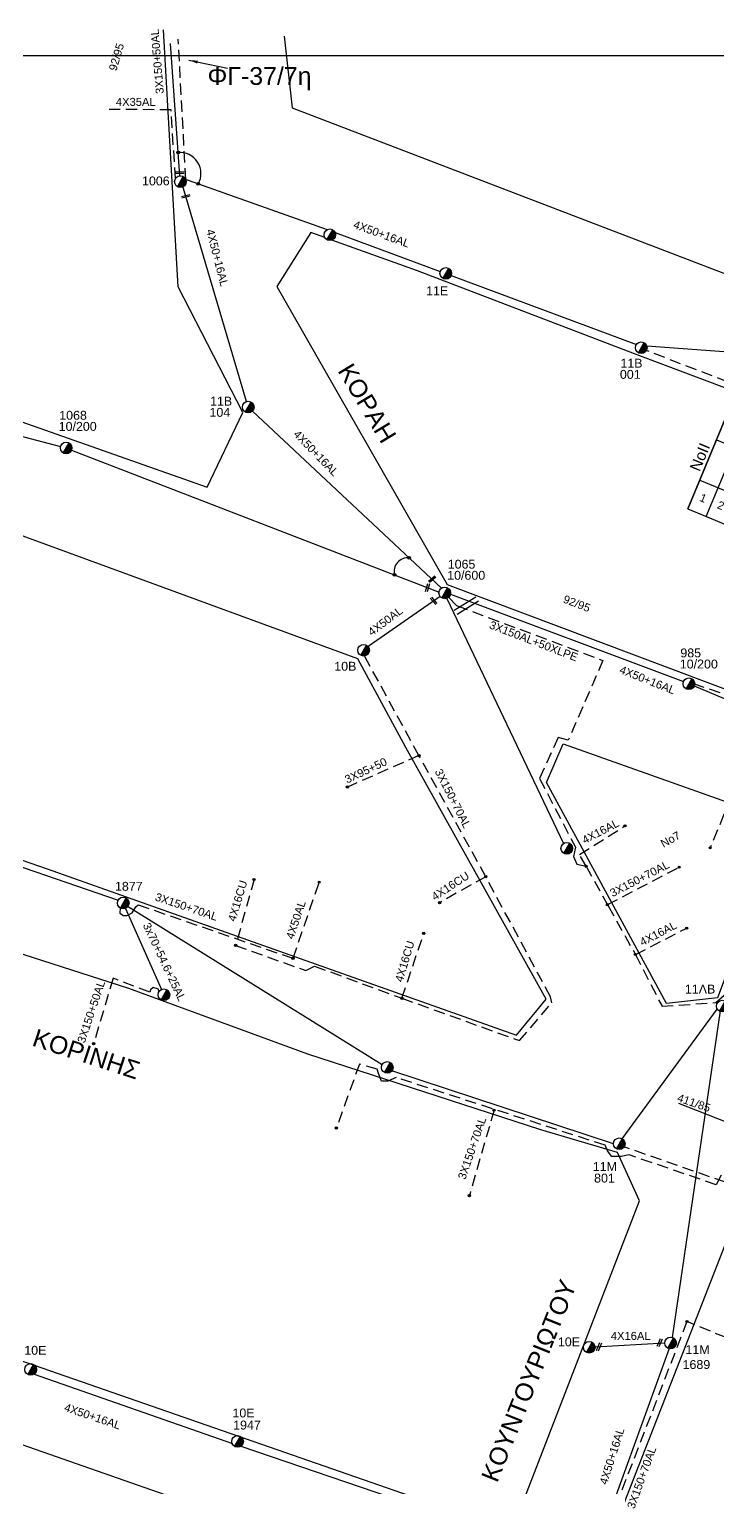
# Model space of a CAD drawing. Header units: millimetres. Extents: x 751 to 1825, y 360 to 872.
# Drawn here: x 1372.9 to 1450.3, y 695.4 to 859.5 of the extents above; entities that cross this region are included whole.
import ezdxf
from ezdxf.enums import TextEntityAlignment as Align

# ---------------------------------------------------------------- set-up
doc = ezdxf.new("R2010")
doc.units = ezdxf.units.MM
doc.linetypes.add('DASHED', pattern=[19.05, 12.7, -6.35])
for name, color, linetype in [('Άγνωστα', 7, 'Continuous'), ('Ασφαλειοκιβώτια Χ.Τ 9 αναχωρήσεων', 7, 'Continuous'), ('Γέφυρες Εναέριου Δικτύου', 7, 'Continuous'), ('Γυμνά εναέρια ΧΤ (3Φ)   4x16AL', 7, 'Continuous'), ('Γυμνά εναέρια ΧΤ (3Φ)   4x35AL', 7, 'Continuous'), ('Γυμνά εναέρια ΧΤ και ΦΟΠ (3Φ)   4x50+16AL', 7, 'Continuous'), ('Επιγραφές - Σχήματα', 7, 'Continuous'), ('Καλώδια ΧΤ   3x150+50AL', 7, 'DASHED'), ('Καλώδια ΧΤ   3x150AL+50XLPE', 7, 'DASHED'), ('Καλώδια ΧΤ   3x95+50CU', 7, 'DASHED'), ('Μηχανική τομή', 7, 'Continuous'), ('Στύλος ΦΜ', 7, 'Continuous'), ('Στύλος ΦΜ @ 1', 7, 'Continuous'), ('Συνδέσεις', 7, 'Continuous'), ('Συνεστραμμένα ΧΤ   3x70+54.6+25 AL', 7, 'SYN_LINE'), ('Τομή', 7, 'Continuous'), ('Υπόβαθρο ΔΕΗ', 7, 'Continuous'), ('Υπόγεια καλώδια Δικτύου ΧΤ και Παρ. ΧΤ - 3X150+70 AL', 7, 'DASHED'), ('Υπόγεια καλώδια Παροχών ΧΤ   4x16AL', 7, 'DASHED'), ('Υπόγεια καλώδια Παροχών ΧΤ   4x16CU', 7, 'DASHED'), ('Υπόγεια καλώδια Παροχών ΧΤ   4x50AL', 7, 'DASHED')]:
    doc.layers.add(name, color=color, linetype=linetype)
doc.styles.get("Standard").update_dxf_attribs({"font": 'ARIAL.TTF'})
doc.linetypes.add('SYN_LINE', pattern='A,0.5,-0.0001,["/\\/\\/\\/",Standard,S=0.1,R=0,X=0,Y=-0.05],-0.25', length=0.7501)
doc.dimstyles.new('ISO-25', dxfattribs={"dimtxt": 2.5, "dimasz": 2.5, "dimexe": 1.25, "dimexo": 0.625, "dimtad": 1, "dimtxsty": 'Standard', "dimcen": 2.5, "dimadec": 0, "dimazin": 0, "dimtfac": 1, "dimtmove": 0, "dimatfit": 3, "dimfxl": 1, "dimarcsym": 0})

# ---------------------------------------------------------------- blocks, each defined once
blk = doc.blocks.new('ΥΠΑΡΧΩΝ ΤΣΙΜΕΝΤΕΝΙΟΣ ΣΤΥΛΟΣ')
at = {"layer": 'Στύλος ΦΜ'}
blk.add_hatch(color=256, dxfattribs=at).paths.add_polyline_path([(-1.29, -2.28, 0.574793), (2.62, 0, 0.268822), (1.3, 2.27)])
blk.add_line((-1.29, -2.28), (1.3, 2.27), dxfattribs=at)
blk.add_circle((0, 0), 2.62, dxfattribs=at)
at = {"layer": 'Στύλος ΦΜ', "flags": 4}
for tag, p in [('ΤΥΠΟΣ', (-4.91, 3.03)), ('ΑΡΙΘΜΟΣ', (-4.68, 8.05))]:
    blk.add_attdef(tag, p, '', height=4, dxfattribs=at)
blk = doc.blocks.new('ΜΗΧΑΝΙΚΗ ΤΟΜΗ')
at = {"layer": 'Μηχανική τομή', "ltscale": 40}
for p, q in [((-1.89, 0.78), (1.89, 0.78)), ((1.89, 0), (-1.89, 0))]:
    blk.add_line(p, q, dxfattribs=at)
blk = doc.blocks.new('_ΣΥΝΔΕΣΗ')
at = {"layer": 'Συνδέσεις', "linetype": 'SYN_LINE', "ltscale": 40}
blk.add_hatch(color=256, dxfattribs=at).paths.add_polyline_path([(0.5, -0.01, 1), (-0.5, -0.01, 1)])
at = {"layer": 'Συνδέσεις'}
blk.add_circle((0, -0.01), 0.5, dxfattribs=at)
blk = doc.blocks.new('ΤΟΜΗ')
at = {"layer": 'Τομή', "ltscale": 40}
for p, q in [((-5.68, 0), (5.68, 0)), ((5.68, -2.33), (-5.68, -2.33))]:
    blk.add_line(p, q, dxfattribs=at)
blk = doc.blocks.new('ΑΣΦΑΛΕΙΟΚΙΒΩΤΙΟ ΥΠΟΣΤΑΘΜΟΥ 9 ΑΝΑΧΩΡΗΣΕΩΝ')
at = {"layer": 'Ασφαλειοκιβώτια Χ.Τ 9 αναχωρήσεων', "ltscale": 40}
for p, q in [((-23.8, 40.36), (24.02, 40.36)), ((-9.72, 40.36), (-9.72, -40.64)), ((9.94, 40.36), (9.94, -40.64)), ((-23.8, 31.36), (24.02, 31.36)), ((-23.8, 22.36), (24.02, 22.36)), ((-23.8, 13.36), (24.02, 13.36)), ((-23.8, 4.36), (24.02, 4.36)), ((-23.8, -4.64), (24.02, -4.64)), ((-23.8, -13.64), (24.02, -13.64)), ((-23.8, -22.64), (24.02, -22.64)), ((-23.8, -31.64), (24.02, -31.64))]:
    blk.add_line(p, q, dxfattribs=at)
at = {"layer": 'Ασφαλειοκιβώτια Χ.Τ 9 αναχωρήσεων'}
blk.add_lwpolyline([(-23.8, -40.64), (24.02, -40.64), (24.02, 40.36), (-23.8, 40.36)], close=True, dxfattribs=at)
for s, p in [('1', (-18.45, 37.24)), ('2', (-18.45, 28.67)), ('3', (-18.45, 19.6)), ('4', (-18.45, 10.58)), ('5', (-18.45, 1.57)), ('6', (-18.45, -7.57)), ('7', (-18.45, -15.81)), ('8', (-18.45, -25.5)), ('9', (-18.45, -34.19))]:
    blk.add_text(s, height=3.6, rotation=270, dxfattribs=at).set_placement(p)
at = {"layer": 'Ασφαλειοκιβώτια Χ.Τ 9 αναχωρήσεων', "ltscale": 40}
for tag, height, p in [('ΟΝΟΜΑ', 5, (-0.16, 44.31)), ('ΚΕΙΜΕΝΟ 1', 2, (17.06, 35.59)), ('ΚΕΙΜΕΝΟ 2', 2, (17.06, 26.88)), ('ΚΕΙΜΕΝΟ 3', 2, (17.06, 17.69)), ('ΚΕΙΜΕΝΟ 4', 2, (17.06, 8.71)), ('ΚΕΙΜΕΝΟ 5', 2, (17.06, -0.13)), ('ΚΕΙΜΕΝΟ 6', 2, (17.06, -9.05)), ('ΚΕΙΜΕΝΟ 7', 2, (17.06, -18.13)), ('ΚΕΙΜΕΝΟ 8', 2, (17.06, -26.85)), ('ΚΕΙΜΕΝΟ 9', 2, (17.06, -35.99)), ('ΣΧ', 2, (-0.1, -42.64))]:
    blk.add_attdef(tag, text='', height=height, dxfattribs=at).set_placement(p, align=Align.MIDDLE_CENTER)

msp = doc.modelspace()

# ---------------------------------------------------------------- linework, layer by layer
at = {"layer": 'Άγνωστα', "color": 133, "linetype": 'DASHED', "ltscale": 0.1}
msp.add_lwpolyline([(1447.54, 785.87), (1469.75, 778.29), (1472.95, 786.94), (1478.89, 784.74)], dxfattribs=at)
at = {"layer": 'Άγνωστα', "color": 5, "linetype": 'DASHED', "lineweight": -2, "ltscale": 0.1}
msp.add_lwpolyline([(1454.07, 728.95), (1450.7, 730.57), (1450.12, 729.48), (1440.34, 732.83), (1439.43, 732.67), (1438.4, 732.67), (1437.9, 733.28), (1437.65, 733.92), (1414.14, 741.54), (1413.2, 741.13), (1412.48, 741.13), (1412.15, 742.01), (1412.15, 742.01), (1412.01, 742.47), (1410.01, 743.06), (1407.42, 735.86)], dxfattribs=at)
at = {"layer": 'Άγνωστα', "color": 5, "linetype": 'Continuous', "lineweight": -2, "ltscale": 0.1}
msp.add_lwpolyline([(1438.57, 734.09), (1413.67, 742.29)], dxfattribs=at)
at = {"layer": 'Γέφυρες Εναέριου Δικτύου', "ltscale": 0.1}
for centre, radius, start, end in [((1389.82, 843.22), 2.37, 330.6116, 94.7072), ((1415.48, 798.44), 1.57, 85.4593, 193.2754)]:
    msp.add_arc(centre, radius, start, end, dxfattribs=at)
at = {"layer": 'Γυμνά εναέρια ΧΤ (3Φ)   4x16AL', "color": 2, "lineweight": -2, "ltscale": 0.1}
msp.add_lwpolyline([(1444.34, 711.68), (1436.51, 711.23)], dxfattribs=at)
at = {"layer": 'Γυμνά εναέρια ΧΤ (3Φ)   4x35AL', "color": 85, "linetype": 'DASHED', "ltscale": 0.1}
msp.add_lwpolyline([(1389.33, 842.65), (1388.82, 850.39), (1381.85, 850.43)], dxfattribs=at)
at = {"layer": 'Γυμνά εναέρια ΧΤ και ΦΟΠ (3Φ)   4x50+16AL', "color": 85, "ltscale": 0.1}
for points in [[(1397.32, 817.58), (1390, 842.28)], [(1336.28, 823.09), (1376.4, 812.52)], [(1419.25, 796.6), (1397.98, 816.5)], [(1377.64, 812.11), (1418.96, 796.15)]]:
    msp.add_lwpolyline(points, dxfattribs=at)
at = {"layer": 'Γυμνά εναέρια ΧΤ και ΦΟΠ (3Φ)   4x50+16AL', "color": 173, "linetype": 'Continuous', "ltscale": 0.1}
for points in [[(1390.11, 842.69), (1406.38, 836.91)], [(1407.29, 836.58), (1419.1, 832.22)], [(1420.33, 831.77), (1441.15, 823.99)], [(1442.32, 823.83), (1476.5, 821.33)]]:
    msp.add_lwpolyline(points, dxfattribs=at)
at = {"layer": 'Γυμνά εναέρια ΧΤ και ΦΟΠ (3Φ)   4x50+16AL', "color": 133, "linetype": 'Continuous', "ltscale": 0.1}
for points in [[(1420.24, 795.91), (1446.45, 786.08)], [(1419.83, 795.43), (1432.97, 767.87)], [(1447.66, 785.58), (1468.61, 776.76)]]:
    msp.add_lwpolyline(points, dxfattribs=at)
at = {"layer": 'Γυμνά εναέρια ΧΤ και ΦΟΠ (3Φ)   4x50+16AL', "color": 5, "linetype": 'Continuous', "ltscale": 0.1}
msp.add_lwpolyline([(1354.73, 771.15), (1382.88, 761.48)], dxfattribs=at)
at = {"layer": 'Γυμνά εναέρια ΧΤ και ΦΟΠ (3Φ)   4x50+16AL', "color": 2, "ltscale": 0.1}
for points in [[(1439.55, 734.66), (1450.25, 749.23)], [(1450.59, 749.04), (1445.18, 712.31)]]:
    msp.add_lwpolyline(points, dxfattribs=at)
at = {"layer": 'Γυμνά εναέρια ΧΤ και ΦΟΠ (3Φ)   4x50+16AL', "color": 2, "lineweight": -2, "ltscale": 0.1}
msp.add_lwpolyline([(1444.84, 711.05), (1436.18, 687.15)], dxfattribs=at)
at = {"layer": 'Γυμνά εναέρια ΧΤ και ΦΟΠ (3Φ)   4x50+16AL', "color": 6, "lineweight": -2, "ltscale": 0.1}
for points in [[(1373.43, 708.19), (1395.73, 700.39)], [(1396.69, 700.08), (1435.3, 686.93)]]:
    msp.add_lwpolyline(points, dxfattribs=at)
at = {"layer": 'Επιγραφές - Σχήματα', "ltscale": 0.1}
msp.add_lwpolyline([(1720, 856.45), (751.91, 856.45), (751.91, 369.88), (1720, 369.88)], close=True, dxfattribs=at)
at = {"layer": 'Καλώδια ΧΤ   3x150+50AL', "color": 85, "linetype": 'DASHED', "ltscale": 0.1}
msp.add_lwpolyline([(1390.48, 842.56), (1389.63, 858.35)], dxfattribs=at)
at = {"layer": 'Καλώδια ΧΤ   3x150+50AL', "color": 173, "linetype": 'Continuous', "ltscale": 0.1}
msp.add_lwpolyline([(1389.81, 842.96), (1388.76, 857.86)], dxfattribs=at)
at = {"layer": 'Καλώδια ΧΤ   3x150+50AL', "color": 5, "linetype": 'DASHED', "ltscale": 0.1}
msp.add_lwpolyline([(1387.46, 751.19), (1387.43, 751.47), (1386.83, 751.68), (1386.5, 751.42), (1386.43, 751.13), (1382.31, 752.71), (1380.12, 745.34)], dxfattribs=at)
at = {"layer": 'Καλώδια ΧΤ   3x150AL+50XLPE', "color": 5, "linetype": 'DASHED', "ltscale": 0.1}
msp.add_lwpolyline([(1420.04, 795.56), (1420.93, 794.63), (1437.39, 788.46), (1433.5, 779.5), (1432.35, 779.79), (1430.26, 775.18), (1434.31, 767.44), (1434.08, 766.42), (1434.45, 765.55), (1435.51, 765.31), (1435.51, 765.31)], dxfattribs=at)
at = {"layer": 'Καλώδια ΧΤ   3x95+50CU', "color": 133, "linetype": 'DASHED', "ltscale": 0.1}
msp.add_lwpolyline([(1416.7, 777.75), (1408.65, 774.21)], dxfattribs=at)
at = {"layer": 'Συνεστραμμένα ΧΤ   3x70+54.6+25 AL', "color": 5, "linetype": 'Continuous', "ltscale": 0.1}
msp.add_lwpolyline([(1383.5, 761.06), (1412.57, 743.01)], dxfattribs=at)
at = {"layer": 'Συνεστραμμένα ΧΤ   3x70+54.6+25 AL', "color": 5, "linetype": 'SYN_LINE', "ltscale": 10}
msp.add_lwpolyline([(1383.72, 760.57), (1387.76, 751.45)], dxfattribs=at)
at = {"layer": 'Υπόβαθρο ΔΕΗ', "ltscale": 0.1}
for points in [[(1357.48, 858.53), (1350.42, 822.92), (1392.88, 807.93), (1396.91, 816.36), (1389.61, 830.46), (1387.97, 859.4)], [(1401.56, 858.66), (1402.46, 850.6), (1476.72, 822.14), (1490.56, 858.5)], [(1406.11, 836.01), (1404.53, 836.58), (1400.73, 830.53)], [(1400.73, 830.53), (1419.86, 796.99), (1461.94, 781.19), (1472.9, 810.9), (1440.96, 822.96), (1416.53, 832.26), (1406.92, 835.72)], [(1348.33, 811.17), (1340.21, 777.02), (1374.91, 765.03), (1427.67, 746.31), (1431.01, 750.36), (1415.24, 778.67), (1409.84, 788.62), (1348.33, 811.17)], [(1432.91, 779.06), (1457.73, 770.27), (1450.27, 750.5), (1444.55, 749.87), (1431.05, 774.74), (1432.91, 779.06)]]:
    msp.add_lwpolyline(points, dxfattribs=at)
at = {"layer": 'Υπόβαθρο ΔΕΗ', "lineweight": -2, "ltscale": 0.1}
for points in [[(1328.54, 724.8), (1427.15, 690.52), (1441.51, 727.67), (1439.04, 733.11), (1430.39, 735.66), (1404.19, 744.17), (1384.07, 751.54), (1355.02, 760.89), (1337.88, 766.47), (1328.54, 724.8)], [(1453.06, 727.67), (1437.28, 687.28), (1459.46, 678.87), (1489.61, 667.52), (1509.68, 659.8), (1528.29, 652.74), (1538.97, 682.62), (1542.72, 693.75), (1506.19, 707.96), (1479.49, 717.45), (1459.78, 725.21), (1453.06, 727.67)], [(1423.97, 681.89), (1409.03, 640.82), (1405.65, 637.39), (1386.66, 656.1), (1370.53, 671.89), (1349.68, 692.3), (1361.27, 704), (1393.5, 692.77), (1423.97, 681.89)]]:
    msp.add_lwpolyline(points, dxfattribs=at)
at = {"layer": 'Υπόγεια καλώδια Δικτύου ΧΤ και Παρ. ΧΤ - 3X150+70 AL', "color": 173, "linetype": 'DASHED', "ltscale": 0.1}
msp.add_lwpolyline([(1479.11, 785.32), (1474, 787.21), (1481.68, 808.12), (1442.13, 823.37)], dxfattribs=at)
at = {"layer": 'Υπόγεια καλώδια Δικτύου ΧΤ και Παρ. ΧΤ - 3X150+70 AL', "color": 133, "linetype": 'DASHED', "ltscale": 0.1}
msp.add_lwpolyline([(1396.09, 756.4), (1403.98, 753.57), (1404.97, 754.07), (1414.79, 750.46), (1428.01, 745.69), (1431.63, 749.94), (1431.49, 750.61), (1424.22, 764.13), (1416.7, 777.75), (1410.46, 789.18)], dxfattribs=at)
at = {"layer": 'Υπόγεια καλώδια Δικτύου ΧΤ και Παρ. ΧΤ - 3X150+70 AL', "color": 5, "linetype": 'DASHED', "ltscale": 0.1}
for points in [[(1478.26, 783), (1474.13, 784.35), (1459.86, 746.98), (1452.97, 729.13), (1439.78, 733.74)], [(1435.51, 765.31), (1437.98, 760.84), (1441.04, 755.38), (1444.04, 749.55), (1450.1, 749.97), (1451.05, 750.83), (1458.41, 770.52), (1451.73, 772.91), (1449.45, 767.38)], [(1437.9, 760.99), (1445.97, 765.2)], [(1383.09, 760.63), (1383.05, 760.03), (1383.46, 759.76), (1383.88, 759.78), (1384.45, 760.06), (1384.88, 760.75), (1385.12, 760.97), (1402.54, 754.95)]]:
    msp.add_lwpolyline(points, dxfattribs=at)
at = {"layer": 'Υπόγεια καλώδια Δικτύου ΧΤ και Παρ. ΧΤ - 3X150+70 AL', "color": 5, "linetype": 'DASHED', "lineweight": -2, "ltscale": 0.1}
msp.add_lwpolyline([(1425.15, 737.87), (1422.37, 728.25)], dxfattribs=at)
at = {"layer": 'Υπόγεια καλώδια Δικτύου ΧΤ και Παρ. ΧΤ - 3X150+70 AL', "color": 2, "linetype": 'DASHED', "lineweight": -2, "ltscale": 0.1}
msp.add_lwpolyline([(1456.52, 710.1), (1446.84, 714.1), (1436.43, 687.13), (1450.28, 681.55)], dxfattribs=at)
at = {"layer": 'Υπόγεια καλώδια Παροχών ΧΤ   4x16AL', "color": 5, "linetype": 'DASHED', "ltscale": 0.1}
for points in [[(1435.51, 765.31), (1434.75, 766.64), (1439.87, 769.85)], [(1441.04, 755.38), (1446.81, 758.34)]]:
    msp.add_lwpolyline(points, dxfattribs=at)
at = {"layer": 'Υπόγεια καλώδια Παροχών ΧΤ   4x16CU', "color": 133, "linetype": 'DASHED', "ltscale": 0.1}
for points in [[(1398.16, 763.82), (1396.09, 756.4)], [(1424.22, 764.13), (1419.02, 761.21)], [(1414.79, 750.46), (1417.24, 757.76)]]:
    msp.add_lwpolyline(points, dxfattribs=at)
at = {"layer": 'Υπόγεια καλώδια Παροχών ΧΤ   4x50AL', "color": 133, "linetype": 'Continuous', "ltscale": 0.1}
msp.add_lwpolyline([(1410.61, 789.78), (1419.07, 795.67)], dxfattribs=at)
at = {"layer": 'Υπόγεια καλώδια Παροχών ΧΤ   4x50AL', "color": 5, "linetype": 'DASHED', "ltscale": 0.1}
msp.add_lwpolyline([(1402.54, 754.95), (1405.48, 763.52)], dxfattribs=at)

# ---------------------------------------------------------------- block references
at = {"layer": 'Ασφαλειοκιβώτια Χ.Τ 9 αναχωρήσεων', "ltscale": 0.1, "xscale": 0.2499999999998656, "yscale": 0.2499999999998656, "zscale": 0.2499999999998656, "rotation": 67.44091250377654}
msp.add_blockref('ΑΣΦΑΛΕΙΟΚΙΒΩΤΙΟ ΥΠΟΣΤΑΘΜΟΥ 9 ΑΝΑΧΩΡΗΣΕΩΝ', (1458.54, 807.12), dxfattribs=at).add_auto_attribs({'ΟΝΟΜΑ': 'NoII', 'ΚΕΙΜΕΝΟ 2': '60', 'ΚΕΙΜΕΝΟ 1': '115', 'ΚΕΙΜΕΝΟ 3': '15', 'ΚΕΙΜΕΝΟ 4': '10', 'ΚΕΙΜΕΝΟ 5': '95', 'ΚΕΙΜΕΝΟ 6': '10', 'ΚΕΙΜΕΝΟ 7': '45', 'ΚΕΙΜΕΝΟ 8': '45', 'ΚΕΙΜΕΝΟ 9': '-'})
at = {"layer": 'Μηχανική τομή', "ltscale": 0.1}
for p, xscale, yscale, zscale, rotation in [((1389.83, 843.23), 0.2500000000000278, 0.2500000000000278, 0.2500000000000278, 1.470337838712956), ((1390.51, 840.56), 0.2500000000000012, 0.2500000000000012, 0.2500000000000012, 13.22090034561317), ((1418.25, 797.53), 0.2500000000000771, 0.2500000000000771, 0.2500000000000771, 40.88967315514269), ((1417.75, 796.61), 0.250000000000057, 0.250000000000057, 0.250000000000057, 73.4082288392598), ((1418.42, 795.23), 0.2499999999999655, 0.2499999999999655, 0.2499999999999655, 130.9526166224643), ((1443.87, 711.68), 0.2499999999999898, 0.2499999999999898, 0.2499999999999898, 67.38082934071718), ((1437.04, 711.21), 0.2499999999999898, 0.2499999999999898, 0.2499999999999898, 67.38082934071718)]:
    msp.add_blockref('ΜΗΧΑΝΙΚΗ ΤΟΜΗ', p, dxfattribs=dict(at, xscale=xscale, yscale=yscale, zscale=zscale, rotation=rotation))
at = {"layer": 'Στύλος ΦΜ @ 1', "ltscale": 0.1}
ref = msp.add_blockref('ΥΠΑΡΧΩΝ ΤΣΙΜΕΝΤΕΝΙΟΣ ΣΤΥΛΟΣ', (1389.88, 842.31), dxfattribs=dict(at, xscale=0.25, yscale=0.25, zscale=0.25))
ref.add_attrib('ΤΥΠΟΣ', '1006', (1385.56, 841.89), dxfattribs={"layer": 'Στύλος ΦΜ', "height": 1, "flags": 4})
at = {"layer": 'Στύλος ΦΜ @ 1', "ltscale": 0.1, "xscale": 0.25, "yscale": 0.25, "zscale": 0.25}
for p in [(1406.68, 836.33), (1433.33, 767.32), (1388.02, 750.85), (1413.14, 742.68)]:
    msp.add_blockref('ΥΠΑΡΧΩΝ ΤΣΙΜΕΝΤΕΝΙΟΣ ΣΤΥΛΟΣ', p, dxfattribs=at)
at = {"layer": 'Στύλος ΦΜ @ 1', "ltscale": 0.1}
ref = msp.add_blockref('ΥΠΑΡΧΩΝ ΤΣΙΜΕΝΤΕΝΙΟΣ ΣΤΥΛΟΣ', (1419.72, 831.99), dxfattribs=dict(at, xscale=0.25, yscale=0.25, zscale=0.25))
ref.add_attrib('ΤΥΠΟΣ', '11E', (1417.51, 829.54), dxfattribs={"layer": 'Στύλος ΦΜ', "height": 1, "flags": 4})
ref = msp.add_blockref('ΥΠΑΡΧΩΝ ΤΣΙΜΕΝΤΕΝΙΟΣ ΣΤΥΛΟΣ', (1441.7, 823.63), dxfattribs=dict(at, xscale=0.25, yscale=0.25, zscale=0.25))
ref.add_attrib('ΤΥΠΟΣ', '001', (1439.3, 820.13), dxfattribs={"layer": 'Στύλος ΦΜ', "height": 1, "flags": 4})
ref.add_attrib('ΑΡΙΘΜΟΣ', '11B', (1439.36, 821.39), dxfattribs={"layer": 'Στύλος ΦΜ', "height": 1, "flags": 4})
ref = msp.add_blockref('ΥΠΑΡΧΩΝ ΤΣΙΜΕΝΤΕΝΙΟΣ ΣΤΥΛΟΣ', (1397.5, 816.95), dxfattribs=dict(at, xscale=0.25, yscale=0.25, zscale=0.25))
ref.add_attrib('ΤΥΠΟΣ', '104', (1393.15, 815.86), dxfattribs={"layer": 'Στύλος ΦΜ', "height": 1, "flags": 4})
ref.add_attrib('ΑΡΙΘΜΟΣ', '11B', (1393.21, 817.12), dxfattribs={"layer": 'Στύλος ΦΜ', "height": 1, "flags": 4})
ref = msp.add_blockref('ΥΠΑΡΧΩΝ ΤΣΙΜΕΝΤΕΝΙΟΣ ΣΤΥΛΟΣ', (1377.03, 812.35), dxfattribs=dict(at, xscale=0.25, yscale=0.25, zscale=0.25))
ref.add_attrib('ΤΥΠΟΣ', '10/200', (1376.19, 814.28), dxfattribs={"layer": 'Στύλος ΦΜ', "height": 1, "flags": 4})
ref.add_attrib('ΑΡΙΘΜΟΣ', '1068', (1376.25, 815.53), dxfattribs={"layer": 'Στύλος ΦΜ', "height": 1, "flags": 4})
ref = msp.add_blockref('ΥΠΑΡΧΩΝ ΤΣΙΜΕΝΤΕΝΙΟΣ ΣΤΥΛΟΣ', (1419.6, 796.05), dxfattribs=dict(at, xscale=0.25, yscale=0.25, zscale=0.25))
ref.add_attrib('ΤΥΠΟΣ', '10/600', (1419.88, 797.53), dxfattribs={"layer": 'Στύλος ΦΜ', "height": 1, "flags": 4})
ref.add_attrib('ΑΡΙΘΜΟΣ', '1065', (1419.94, 798.78), dxfattribs={"layer": 'Στύλος ΦΜ', "height": 1, "flags": 4})
ref = msp.add_blockref('ΥΠΑΡΧΩΝ ΤΣΙΜΕΝΤΕΝΙΟΣ ΣΤΥΛΟΣ', (1410.48, 789.6), dxfattribs=dict(at, xscale=0.25, yscale=0.25, zscale=0.25))
ref.add_attrib('ΤΥΠΟΣ', '10B', (1407.18, 787.3), dxfattribs={"layer": 'Στύλος ΦΜ', "height": 1, "flags": 4})
ref = msp.add_blockref('ΥΠΑΡΧΩΝ ΤΣΙΜΕΝΤΕΝΙΟΣ ΣΤΥΛΟΣ', (1447.06, 785.83), dxfattribs=dict(at, xscale=0.25, yscale=0.25, zscale=0.25))
ref.add_attrib('ΤΥΠΟΣ', '10/200', (1446.04, 787.55), dxfattribs={"layer": 'Στύλος ΦΜ', "height": 1, "flags": 4})
ref.add_attrib('ΑΡΙΘΜΟΣ', '985', (1446.1, 788.8), dxfattribs={"layer": 'Στύλος ΦΜ', "height": 1, "flags": 4})
ref = msp.add_blockref('ΥΠΑΡΧΩΝ ΤΣΙΜΕΝΤΕΝΙΟΣ ΣΤΥΛΟΣ', (1383.45, 761.17), dxfattribs=dict(at, xscale=0.25, yscale=0.25, zscale=0.25))
ref.add_attrib('ΤΥΠΟΣ', '1877', (1382.52, 762.55), dxfattribs={"layer": 'Στύλος ΦΜ', "height": 1, "flags": 4})
ref = msp.add_blockref('ΥΠΑΡΧΩΝ ΤΣΙΜΕΝΤΕΝΙΟΣ ΣΤΥΛΟΣ', (1450.81, 749.57), dxfattribs=dict(at, xscale=0.25, yscale=0.25, zscale=0.25))
ref.add_attrib('ΤΥΠΟΣ', '11ΛB', (1446.61, 750.99), dxfattribs={"layer": 'Στύλος ΦΜ', "height": 1, "flags": 4})
ref = msp.add_blockref('ΥΠΑΡΧΩΝ ΤΣΙΜΕΝΤΕΝΙΟΣ ΣΤΥΛΟΣ', (1439.23, 734.09), dxfattribs=dict(at, xscale=0.25, yscale=0.25, zscale=0.25))
ref.add_attrib('ΤΥΠΟΣ', '11M', (1436.25, 731.03), dxfattribs={"layer": 'Στύλος ΦΜ', "height": 1, "flags": 4})
ref.add_attrib('ΑΡΙΘΜΟΣ', '801', (1436.4, 729.73), dxfattribs={"layer": 'Στύλος ΦΜ', "height": 1, "flags": 4})
ref = msp.add_blockref('ΥΠΑΡΧΩΝ ΤΣΙΜΕΝΤΕΝΙΟΣ ΣΤΥΛΟΣ', (1435.85, 711.2), dxfattribs=dict(at, xscale=0.25, yscale=0.25, zscale=0.25))
ref.add_attrib('ΤΥΠΟΣ', '10E', (1432.33, 711.31), dxfattribs={"layer": 'Στύλος ΦΜ', "height": 1, "flags": 4})
ref = msp.add_blockref('ΥΠΑΡΧΩΝ ΤΣΙΜΕΝΤΕΝΙΟΣ ΣΤΥΛΟΣ', (1445, 711.68), dxfattribs=dict(at, xscale=0.25, yscale=0.25, zscale=0.25))
ref.add_attrib('ΤΥΠΟΣ', '11M', (1446.67, 710.43), dxfattribs={"layer": 'Στύλος ΦΜ', "height": 1, "flags": 4})
ref.add_attrib('ΑΡΙΘΜΟΣ', '1689', (1446.35, 708.76), dxfattribs={"layer": 'Στύλος ΦΜ', "height": 1, "flags": 4})
ref = msp.add_blockref('ΥΠΑΡΧΩΝ ΤΣΙΜΕΝΤΕΝΙΟΣ ΣΤΥΛΟΣ', (1373.04, 708.71), dxfattribs=dict(at, xscale=0.25, yscale=0.25, zscale=0.25))
ref.add_attrib('ΤΥΠΟΣ', '10E', (1372.32, 710.36), dxfattribs={"layer": 'Στύλος ΦΜ', "height": 1, "flags": 4})
ref = msp.add_blockref('ΥΠΑΡΧΩΝ ΤΣΙΜΕΝΤΕΝΙΟΣ ΣΤΥΛΟΣ', (1396.3, 700.61), dxfattribs=dict(at, xscale=0.25, yscale=0.25, zscale=0.25))
ref.add_attrib('ΤΥΠΟΣ', '10E', (1395.73, 703.31), dxfattribs={"layer": 'Στύλος ΦΜ', "height": 1, "flags": 4})
ref.add_attrib('ΑΡΙΘΜΟΣ', '1947', (1395.81, 701.95), dxfattribs={"layer": 'Στύλος ΦΜ', "height": 1, "flags": 4})
at = {"layer": 'Συνδέσεις', "xscale": 0.3, "yscale": 0.3, "zscale": 0.345700799648589}
for p in [(1389.63, 845.59), (1391.89, 842.06), (1415.6, 800.01), (1413.95, 798.09)]:
    msp.add_blockref('_ΣΥΝΔΕΣΗ', p, dxfattribs=at)
at = {"layer": 'Συνδέσεις', "ltscale": 0.1, "xscale": 0.25, "yscale": 0.25, "zscale": 0.25}
for p in [(1416.7, 777.75), (1408.65, 774.21), (1439.87, 769.85), (1449.45, 767.38), (1435.51, 765.31), (1445.97, 765.2), (1398.16, 763.82), (1405.48, 763.52), (1424.22, 764.13), (1419.02, 761.22), (1437.9, 760.99), (1446.81, 758.34), (1396.09, 756.4), (1417.24, 757.76), (1402.54, 754.95), (1441.04, 755.38), (1414.79, 750.46), (1380.12, 745.34), (1407.42, 735.86), (1446.84, 714.1)]:
    msp.add_blockref('_ΣΥΝΔΕΣΗ', p, dxfattribs=at)
at = {"layer": 'Τομή', "ltscale": 0.1, "xscale": 0.2499999999999425, "yscale": 0.2499999999999425, "zscale": 0.2499999999999425, "rotation": 31.55507501713725}
msp.add_blockref('ΤΟΜΗ', (1421.89, 794.86), dxfattribs=at)
at = {"layer": 'Υπόγεια καλώδια Δικτύου ΧΤ και Παρ. ΧΤ - 3X150+70 AL', "linetype": 'DASHED', "ltscale": 0.1, "xscale": 0.25, "yscale": 0.25, "zscale": 0.25}
for p in [(1425.15, 737.87), (1422.37, 728.25)]:
    msp.add_blockref('_ΣΥΝΔΕΣΗ', p, dxfattribs=at)

# ---------------------------------------------------------------- texts
at = {"layer": 'Γυμνά εναέρια ΧΤ (3Φ)   4x16AL', "color": 7, "ltscale": 0.1, "insert": (1438.28, 712.93), "char_height": 0.9, "width": 84.1859, "attachment_point": 1}
msp.add_mtext('4X16AL', dxfattribs=at)
at = {"layer": 'Γυμνά εναέρια ΧΤ (3Φ)   4x35AL', "color": 7, "ltscale": 0.1, "insert": (1382.62, 851.73), "char_height": 0.9, "width": 84.1859, "attachment_point": 1}
msp.add_mtext('4X35AL', dxfattribs=at)
at = {"layer": 'Γυμνά εναέρια ΧΤ και ΦΟΠ (3Φ)   4x50+16AL', "color": 7, "ltscale": 0.1, "char_height": 0.9, "width": 84.1859, "attachment_point": 1}
for insert, rotation in [((1393.65, 837.06), 284.3622), ((1409.55, 837.97), 340.0907), ((1403.16, 814.45), 314.1941), ((1439.5, 787.9), 338.3648), ((1377.02, 704.92), 341.1925), ((1436.98, 695.95), 72.4466)]:
    msp.add_mtext('4X50+16AL', dxfattribs=dict(at, insert=insert, rotation=rotation))
at = {"layer": 'Επιγραφές - Σχήματα', "ltscale": 0.1, "char_height": 0.9}
for s, insert, width, attachment_point, rotation in [('92/95', (1382.69, 856.33), 8.5591, 5, 73.5526), ('92/95', (1433.15, 795.84), 84.1859, 1, 338.9278), ('No7', (1443.75, 768.16), 84.1859, 1, 29.1574)]:
    msp.add_mtext(s, dxfattribs=dict(at, insert=insert, width=width, attachment_point=attachment_point, rotation=rotation))
at = {"layer": 'Επιγραφές - Σχήματα', "ltscale": 0.1, "insert": (1398.77, 853.89), "char_height": 2, "width": 8.5591, "attachment_point": 5}
msp.add_mtext('ΦΓ-37/7η', dxfattribs=at)
at = {"layer": 'Επιγραφές - Σχήματα', "ltscale": 0.1, "attachment_point": 5}
for s, insert, char_height, rotation in [('ΚΟΡΑΗ', (1410.87, 817.38), 2, 301.0941), ('ΚΟΡΙΝΗΣ', (1379.3, 744.17), 2, 341.9238), ('411/85', (1447.63, 738.69), 0.9, 340.8783), ('ΚΟΥΝΤΟΥΡΙΩΤΟΥ', (1429.07, 707.43), 2, 68.1522)]:
    msp.add_mtext(s, dxfattribs=dict(at, insert=insert, char_height=char_height, rotation=rotation))
at = {"layer": 'Καλώδια ΧΤ   3x150+50AL', "color": 7, "linetype": 'DASHED', "ltscale": 0.1, "char_height": 0.9, "width": 84.1859, "attachment_point": 1}
for insert, rotation in [((1387.12, 852.15), 94.6867), ((1378.25, 745.63), 71.4002)]:
    msp.add_mtext('3X150+50AL', dxfattribs=dict(at, insert=insert, rotation=rotation))
at = {"layer": 'Καλώδια ΧΤ   3x150AL+50XLPE', "color": 7, "linetype": 'DASHED', "ltscale": 0.1, "insert": (1429.6, 790.63), "char_height": 0.9, "width": 16.9571, "attachment_point": 5, "rotation": 339.0079}
msp.add_mtext('3X150AL+50XLPE', dxfattribs=at)
at = {"layer": 'Καλώδια ΧΤ   3x95+50CU', "color": 7, "linetype": 'DASHED', "ltscale": 0.1, "insert": (1408.24, 775.41), "char_height": 0.9, "width": 84.1859, "attachment_point": 1, "rotation": 25.1757}
msp.add_mtext('3X95+50', dxfattribs=at)
at = {"layer": 'Συνεστραμμένα ΧΤ   3x70+54.6+25 AL', "color": 7, "linetype": 'DASHED', "ltscale": 0.1, "insert": (1386.44, 759.07), "char_height": 0.9, "width": 84.1859, "attachment_point": 1, "rotation": 295.2516}
msp.add_mtext('3x70+54.6+25AL', dxfattribs=at)
at = {"layer": 'Υπόγεια καλώδια Δικτύου ΧΤ και Παρ. ΧΤ - 3X150+70 AL', "color": 7, "linetype": 'DASHED', "ltscale": 0.1, "char_height": 0.9, "width": 84.1859, "attachment_point": 1}
for insert, rotation in [((1419.25, 776.38), 297.18), ((1438.06, 762.62), 27.409), ((1387.24, 762.34), 341.4007), ((1421.05, 730.29), 70.8789), ((1440.07, 693.26), 70.0154)]:
    msp.add_mtext('3X150+70AL', dxfattribs=dict(at, insert=insert, rotation=rotation))
at = {"layer": 'Υπόγεια καλώδια Παροχών ΧΤ   4x16AL', "color": 7, "linetype": 'DASHED', "ltscale": 0.1, "char_height": 0.9, "width": 84.1859, "attachment_point": 1, "rotation": 27.7177}
for insert in [(1434.92, 768.58), (1441.41, 757.1)]:
    msp.add_mtext('4X16AL', dxfattribs=dict(at, insert=insert))
at = {"layer": 'Υπόγεια καλώδια Παροχών ΧΤ   4x16CU', "color": 7, "linetype": 'DASHED', "ltscale": 0.1, "char_height": 0.9, "width": 84.1859, "attachment_point": 1}
for insert, rotation in [((1418, 762.16), 33.2276), ((1395.19, 759.27), 73.3215), ((1413.99, 752.46), 73.3215)]:
    msp.add_mtext('4X16CU', dxfattribs=dict(at, insert=insert, rotation=rotation))
at = {"layer": 'Υπόγεια καλώδια Παροχών ΧΤ   4x50AL', "color": 7, "linetype": 'DASHED', "ltscale": 0.1, "char_height": 0.9, "width": 84.1859, "attachment_point": 1}
for insert, rotation in [((1410.86, 791.88), 37.0682), ((1401.72, 757.31), 71.4511)]:
    msp.add_mtext('4X50AL', dxfattribs=dict(at, insert=insert, rotation=rotation))

# ---------------------------------------------------------------- leaders
at = {"layer": 'Επιγραφές - Σχήματα', "ltscale": 40}
msp.add_leader([(1390.83, 855.96), (1395.18, 855.08)], dimstyle='ISO-25', override={"dimasz": 1, "dimtad": 0}, dxfattribs=at)
at = {"layer": 'Επιγραφές - Σχήματα', "ltscale": 0.1}
msp.add_leader([(1452.74, 733.97), (1451.38, 736.5), (1445.92, 738.62)], dimstyle='ISO-25', override={"dimasz": 1, "dimgap": 0.625, "dimtad": 0}, dxfattribs=at)

doc.saveas('drawing.dxf')
